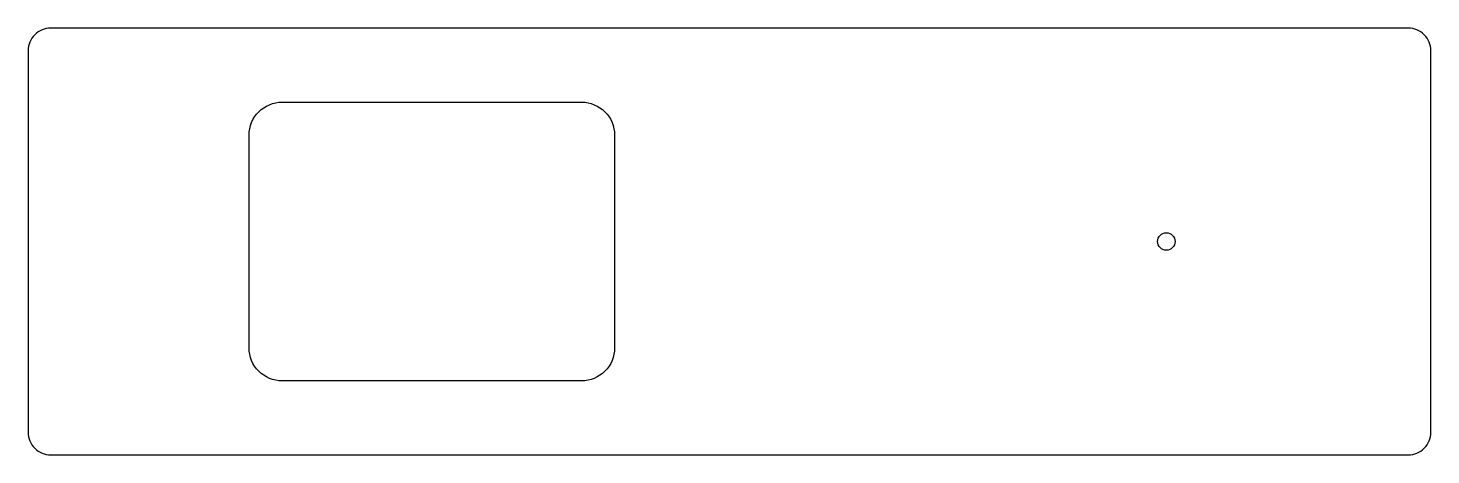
# Model space of a CAD drawing. Header units: millimetres. Extents: x -73.9 to 6.7, y -23.5 to 1.
import ezdxf

# ---------------------------------------------------------------- set-up
doc = ezdxf.new("R2010")
doc.units = ezdxf.units.MM
doc.layers.get('0').update_dxf_attribs({"linetype": 'CONTINUOUS'})

msp = doc.modelspace()

# ---------------------------------------------------------------- linework, layer by layer
for points in [[(-72.6, 1.012, 0.414214), (-73.9, -0.288), (-73.9, -22.191, 0.414214), (-72.6, -23.491), (5.403, -23.491, 0.414214), (6.703, -22.191), (6.703, -0.288, 0.414214), (5.403, 1.012)], [(-59.3, -3.24), (-42.1, -3.24, -0.414214), (-40.2, -5.14), (-40.2, -17.34, -0.414214), (-42.1, -19.24), (-59.3, -19.24, -0.414214), (-61.2, -17.34), (-61.2, -5.14, -0.414214)]]:
    msp.add_lwpolyline(points, format="xyb", close=True)
msp.add_circle((-8.5, -11.24), 0.5)

doc.saveas('drawing.dxf')
